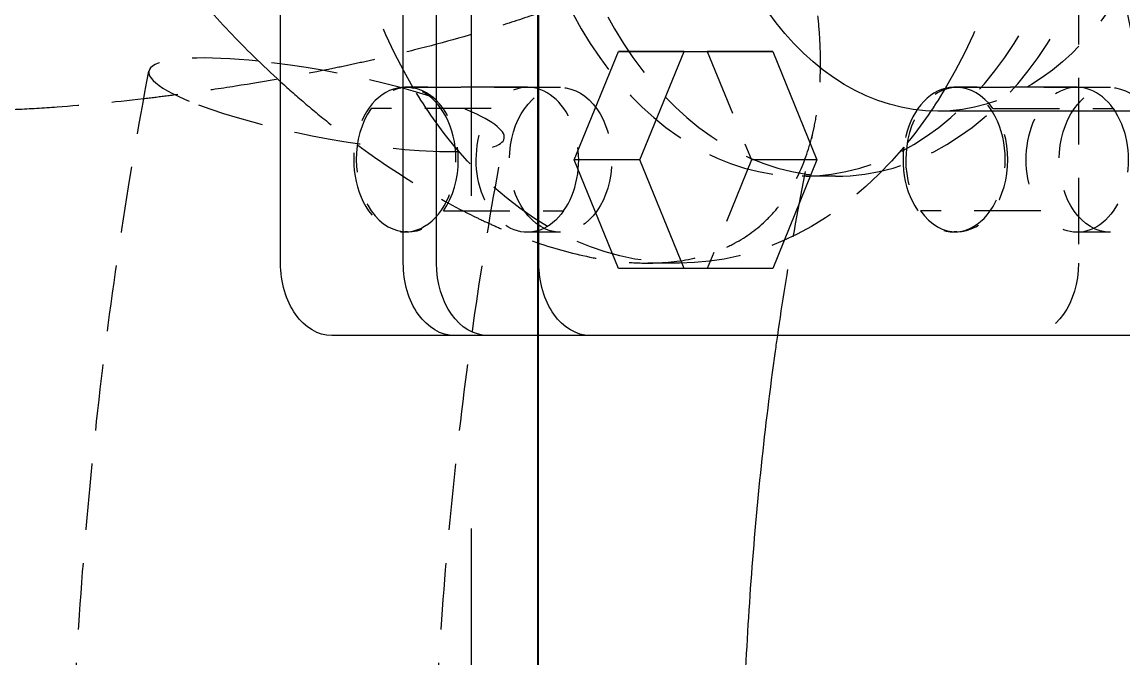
# Model space of a CAD drawing. Header units: millimetres. Extents: x -46397 to 283259, y -8690 to 23983.
# Drawn here: x 10013.1 to 10095.8, y 7701.5 to 7749.2 of the extents above; entities that cross this region are included whole.
import ezdxf

# ---------------------------------------------------------------- set-up
doc = ezdxf.new("R2010")
doc.units = ezdxf.units.MM
doc.linetypes.add('HIDDENX2', pattern=[0.75, 0.5, -0.25])
doc.layers.get('Defpoints').update_dxf_attribs({"lineweight": 0})
doc.layers.add('DUONGCHINH', color=7, linetype='Continuous', lineweight=25)
doc.layers.add('PHANTOM 2', color=8, linetype='Continuous', lineweight=0)
doc.styles.add('GHI CHÚ 1', font='isocp_IV25.ttf', dxfattribs={"width": 0.8})
doc.dimstyles.new('1-30SCALE', dxfattribs={"dimtxt": 75, "dimasz": 75, "dimexe": 37.5, "dimexo": 30, "dimgap": 30, "dimtad": 1, "dimtoh": 1, "dimdec": 0, "dimdsep": 46, "dimtxsty": 'GHI CHÚ 1', "dimcen": 0.09, "dimclrd": 256, "dimclre": 256, "dimclrt": 2, "dimadec": 0, "dimazin": 0, "dimtfac": 1, "dimtdec": 0, "dimtofl": 0, "dimtmove": 0, "dimatfit": 3, "dimfxl": 1, "dimlwd": 0, "dimlwe": 0, "dimarcsym": 0})

# ---------------------------------------------------------------- blocks, each defined once
blk = doc.blocks.new('A$C3d023de0')
at = {"color": 3, "linetype": 'HIDDENX2', "lineweight": 0, "ltscale": 100, "extrusion": (0, 1, 0)}
blk.add_line((600.0000000000546, 1954.614315794977), (600.0000000000546, 454.6143157949773), dxfattribs=at)
at = {"layer": 'DUONGCHINH', "color": 2, "ltscale": 10, "extrusion": (0, 1, 0)}
blk.add_line((605.0000000000546, 1954.614315794977), (605.0000000000546, 454.6143157949773), dxfattribs=at)
blk = doc.blocks.new('q kjekjas ad')
at = {"color": 2, "linetype": 'Continuous', "lineweight": 0, "ltscale": 10, "extrusion": (0, 1, 0)}
for p, q in [((-4414.331348979555, 1449.557642982945), (-4414.331690946041, 1523.470686461675)), ((-4405.108217050991, 1449.557728326523), (-4405.108559017448, 1523.470771805252)), ((-4402.610285486997, 1449.557751440407), (-4402.610627453483, 1523.470794919136)), ((-4394.924342213169, 1449.557822560062), (-4394.924684179656, 1523.470866038791)), ((-4392.257551005343, 1457.307822560113), (-4388.929477658588, 1465.459996473204)), ((-4384.010473963339, 1465.460041989783), (-4388.929477658588, 1465.459996473204)), ((-4387.338547310123, 1457.307868076692), (-4384.010473963368, 1465.460041989783)), ((-4384.010473963339, 1465.460041989783), (-4377.354251836019, 1465.460041989783)), ((-4377.354251836019, 1465.460041989783), (-4374.026103055483, 1457.307868076685)), ((-4346.118491737085, 1460.971040282508), (-4364.949098068726, 1460.970866038937)), ((-4387.338547310123, 1457.307868076692), (-4392.257551005372, 1457.307822560113)), ((-4388.929402224807, 1449.155648647014), (-4392.257551005343, 1457.307822560113)), ((-4384.010398529557, 1449.155694163601), (-4387.338547310123, 1457.307868076692)), ((-4374.026103055483, 1457.307868076692), (-4377.354176402237, 1449.155694163594)), ((-4384.010398529557, 1449.155694163601), (-4388.929402224807, 1449.155648647022)), ((-4382.273180097487, 1449.155648647014), (-4388.929402224807, 1449.155648647014)), ((-4377.354176402237, 1449.155694163601), (-4384.010398529557, 1449.155694163601)), ((-4377.354176402237, 1449.155694163601), (-4382.273180097487, 1449.155648647022)), ((-4358.223937934905, 1444.122860374213), (-4410.488352197979, 1444.122860374213)), ((-4349.000806006341, 1444.122945717791), (-4401.265220269415, 1444.122945717791)), ((-4346.502874442347, 1444.122968831682), (-4398.767288705421, 1444.122968831682)), ((-4338.81693116852, 1444.123039951337), (-4391.081345431594, 1444.123039951337)), ((-4349.000780861737, 1444.122945717907), (-4358.22391279033, 1444.122860374322))]:
    blk.add_line(p, q, dxfattribs=at)
at = {"color": 1, "linetype": 'HIDDENX2', "lineweight": 0, "ltscale": 10, "extrusion": (0, 1, 0)}
for p, q in [((-4354.381333408994, 1523.470686461675), (-4354.380991442507, 1449.557642982945)), ((-4388.929477658588, 1465.459996473204), (-4382.273255531269, 1465.459996473204)), ((-4377.354251836019, 1465.460041989783), (-4382.273255531269, 1465.459996473204)), ((-4382.273255531269, 1465.459996473204), (-4378.945106750733, 1457.307822560113)), ((-4395.769882219058, 1462.764250065622), (-4404.993014147651, 1462.764164722037)), ((-4393.287322441029, 1462.742534049066), (-4404.81623735177, 1462.742427369587)), ((-4354.49636683779, 1462.764250065622), (-4363.719498766382, 1462.764164722037)), ((-4351.983063286665, 1462.742534049074), (-4363.511978197406, 1462.742427369594)), ((-4398.49491603786, 1461.161554156315), (-4407.525899384607, 1461.161470590727)), ((-4360.802251246758, 1461.161470591149), (-4351.771267900011, 1461.161554156744)), ((-4378.945106750733, 1457.307822560113), (-4382.273180097487, 1449.155648647014)), ((-4374.026103055483, 1457.307868076692), (-4378.945106750733, 1457.307822560113)), ((-4372.634996082255, 1456.079490571537), (-4375.132927646249, 1456.079467457646)), ((-4402.091102954582, 1453.475558061669), (-4393.060119607864, 1453.475641627265)), ((-4357.205993210053, 1453.475641626843), (-4366.2369765568, 1453.475558061255)), ((-4404.80076498742, 1451.894601282802), (-4404.992913569266, 1451.894599504813)), ((-4393.287221862673, 1451.872968831842), (-4395.785153426667, 1451.872945717951)), ((-4363.527249606152, 1451.894601282802), (-4363.719398187997, 1451.894599504813)), ((-4351.982962708309, 1451.872968831842), (-4354.480894272303, 1451.872945717958)), ((-4384.355999227817, 1449.557642983731), (-4386.744891535665, 1449.557620878804))]:
    blk.add_line(p, q, dxfattribs=at)
at = {"color": 1, "linetype": 'HIDDENX2', "lineweight": 0, "ltscale": 10, "extrusion": (0, 0, -1)}
for centre, major_axis, ratio, start_param, end_param in [((-4375.13320926571, 1486.514250065891), (-0.0002816194551763146, 30.43478260823654), 0.707106781171449, -1.570789783786883, 4.712395523392703), ((-4372.635277701716, 1486.514273179775), (0.0002816194551763146, -30.43478260823654), 0.707106781171449, -1.570789783786884, 4.712395523392702), ((-4384.356341194274, 1486.514164722306), (-0.0003419664806365574, 36.95652173856841), 0.707106781171411, -2.271626988171744, -0.8699525794021761), ((-4384.356341194274, 1486.514164722306), (0.0003419664806365574, -36.95652173856841), 0.707106781171411, -2.271626988171744, -0.8699525794021761), ((-4364.949334427918, 1486.51434429943), (0.000236359199139082, -25.54347826048402), 0.7071067811716124, -1.570789783786509, -1.665334536937735e-14), ((-4384.356341193547, 1486.51416472211), (-0.0003419652224021519, 36.95652173829834), 0.7071067811880142, -2.440748906221928, -2.271626988195121), ((-4384.356341194885, 1486.514164722365), (0.0003419672551281395, -36.95652173865833), 0.707106781182273, -0.8699525793871583, -0.7008306613620038), ((-4395.785203715845, 1457.307728326574), (5.028919131078168e-05, -5.434782608612631), 0.7071067811707736, -0.7882200512952684, 2.359029464085525), ((-4354.480944561452, 1457.307728326574), (5.028919294791656e-05, -5.434782608613876), 0.7071067811711972, -2.359016378233317, 0.7882331371481865), ((-4384.356341194274, 1486.514164722299), (0.0003419664915931264, -36.95652173856843), 0.7071067811714155, -0.7008306613765471, 0.7008437473929623), ((-4358.223963079508, 1449.557642982945), (5.028919765977153e-05, -5.434782608614279), 0.7071067811723581, -1.570789783785683, 6.543009213544337e-06)]:
    blk.add_ellipse(centre, major_axis=major_axis, ratio=ratio, start_param=start_param, end_param=end_param, dxfattribs=at)
at = {"color": 2, "linetype": 'Continuous', "lineweight": 0, "ltscale": 10, "extrusion": (0, 0, -1)}
for centre, major_axis, ratio, start_param, end_param in [((-4364.949334427889, 1486.51434429943), (0.000236359192041222, -25.54347826048435), 0.7071067811714709, 2.833797595629136e-13, 3.141592653590076), ((-4410.488377342583, 1449.557642982945), (5.028919570796131e-05, -5.4347826086142), 0.7071067811702849, 6.543008952233082e-06, 1.570802869803849), ((-4401.26524541399, 1449.557728326523), (5.028919570796131e-05, -5.4347826086142), 0.7071067811702849, 6.543008952233082e-06, 1.570802869803849), ((-4398.767313850025, 1449.557751440407), (5.028920599787966e-05, -5.434782608614199), 0.707106781170285, 6.54301029863154e-06, 1.570802869805195), ((-4391.081370576198, 1449.557822560062), (5.028920599787126e-05, -5.434782608612379), 0.7071067811702851, 6.543010298629346e-06, 1.57080286980553)]:
    blk.add_ellipse(centre, major_axis=major_axis, ratio=ratio, start_param=start_param, end_param=end_param, dxfattribs=at)
at = {"color": 2, "linetype": 'Continuous', "lineweight": 0, "ltscale": 10}
for centre, major_axis, ratio, start_param, end_param in [((-4304.422531146614, 1486.51490436669), (0.000628614867879115, -67.93478260766851), 0.7071067811714112, -1.570802869803066, -6.705747068735946e-14), ((-4410.875548915006, 1461.448884922058), (-13.34950282102445, 2.529253247405014), 0.1830092532651009, -1.145249906447503, -1.144651927835478)]:
    blk.add_ellipse(centre, major_axis=major_axis, ratio=ratio, start_param=start_param, end_param=end_param, dxfattribs=at)
at = {"color": 1, "linetype": 'HIDDENX2', "lineweight": 0, "ltscale": 10}
for centre, major_axis, ratio, start_param, end_param in [((-4410.875559321023, 1461.448908379418), (-13.34946932044742, 2.529240280465798), 0.1830082329306584, -1.144652014400819, 0.8027279321574543), ((-4410.875559321023, 1461.448908379418), (13.34946932044812, -2.529240280468966), 0.18300823293074, -2.33886472143382, 1.996342659020772), ((-4404.992963858444, 1457.329382113428), (-5.028919360994254e-05, 5.434782608614603), 0.7071067811716533, -0.1736198664846125, 4.885995760852335), ((-4404.816187062563, 1457.307644760978), (-5.028918603722232e-05, 5.434782608614325), 0.7071067811712929, -2.353372602183612, 0.7825631896144709), ((-4404.992963858444, 1457.329382113428), (-5.028919979599421e-05, 5.434782608608626), 0.7071067811708305, -1.397189546328933, -0.1736198664849358), ((-4395.76983192988, 1457.329467457006), (-5.028919734950675e-05, 5.434782608613931), 0.7071067811712922, -2.359029464087326, 0.7882200512953612), ((-4393.287272151851, 1457.307751440458), (5.028918842387127e-05, -5.434782608613668), 0.7071067811714491, 1.570789783786884, 7.85397509096647), ((-4363.719448477175, 1457.329382113428), (5.028919411864673e-05, -5.434782608613153), 0.7071067811711228, -1.744416193279982, 3.315199434056966), ((-4363.511927908199, 1457.307644760986), (-5.028918766503132e-05, 5.434782608613924), 0.7071067811720132, -0.7825762755201042, 2.353359516277979), ((-4363.719448477175, 1457.329382113428), (-5.028920306104911e-05, 5.4347826086086), 0.7071067811716917, 0.1736067804655143, 1.397176460309512), ((-4354.496316548612, 1457.329467457006), (-5.028918766458723e-05, 5.434782608612679), 0.707106781171716, -0.7882331371473246, 2.359016378233942), ((-4351.983012997487, 1457.307751440458), (5.028918842387127e-05, -5.434782608613668), 0.7071067811714491, 1.570789783786884, 7.85397509096647), ((-4404.800815276598, 1457.329383891418), (5.028919329475023e-05, -5.43478260861434), 0.7071067811719641, -2.353372602183629, 0.7825631896123251), ((-4363.52729989533, 1457.329383891418), (5.02891949607509e-05, -5.434782608613924), 0.7071067811713458, -0.782576275521059, 2.353359516277024)]:
    blk.add_ellipse(centre, major_axis=major_axis, ratio=ratio, start_param=start_param, end_param=end_param, dxfattribs=at)
for points, knots in [([(-4386.029216339637, 1472.075072194406), (-4387.710954960872, 1471.217220597908), (-4389.490042400546, 1470.416242149295), (-4392.31705778226, 1469.282988241197), (-4393.285851354216, 1468.916673705658), (-4395.279462241946, 1468.204781928842), (-4396.30632896896, 1467.858552100748), (-4399.464074717514, 1466.852554497411), (-4401.629986409971, 1466.238147213684), (-4404.971245468099, 1465.386736912427), (-4406.100460882939, 1465.114718108693), (-4407.818331774441, 1464.7232982032), (-4408.394968854322, 1464.595597559826), (-4409.556487455993, 1464.345619233318), (-4410.142962274811, 1464.223026757762), (-4413.069649579178, 1463.628803734937), (-4415.400344823807, 1463.210858672646), (-4418.877840895031, 1462.6593315055), (-4420.033906281315, 1462.488163411057), (-4421.76290325119, 1462.250035056226), (-4422.338384209696, 1462.173769442656), (-4423.487550753605, 1462.027477737996), (-4424.062205264403, 1461.957356882238), (-4426.894721829944, 1461.626568589447), (-4429.058308779408, 1461.421027051802), (-4432.148941452586, 1461.195193717955), (-4433.153194495244, 1461.133795296591), (-4434.618810480373, 1461.062977941168), (-4435.101183887018, 1461.042927516486), (-4436.040018287691, 1461.010451062568), (-4436.49799076299, 1460.99794101352), (-4436.94470485131, 1460.989081842083)], [0.004227238041878949, 0.004227238041878949, 0.004227238041878949, 0.004227238041878949, 0.01073333503703479, 0.01073333503703479, 0.01398638353461271, 0.01398638353461271, 0.01723943203219063, 0.01723943203219063, 0.02374552902734648, 0.02374552902734648, 0.02699857752492439, 0.02699857752492439, 0.02862510177371335, 0.02862510177371335, 0.03025162602250232, 0.03025162602250232, 0.03675772301765814, 0.03675772301765814, 0.04001077151523606, 0.04001077151523606, 0.04163729576402501, 0.04163729576402501, 0.04326382001281396, 0.04326382001281396, 0.04976991700796979, 0.04976991700796979, 0.0530229655055477, 0.0530229655055477, 0.05464948975433666, 0.05464948975433666, 0.05627601400312561, 0.05627601400312561, 0.05627601400312561, 0.05627601400312561]), ([(-4414.33141202174, 1463.183656323759), (-4413.704277504643, 1462.612366044028), (-4413.067303506512, 1462.051377856245), (-4411.746722995798, 1460.928264882859), (-4411.062238315673, 1460.367059656885), (-4409.669986359659, 1459.269030808558), (-4408.959417088103, 1458.730233112212), (-4406.817559840565, 1457.172512632096), (-4405.374266761995, 1456.209668314223), (-4402.456915806222, 1454.443259327236), (-4400.982881334843, 1453.639547001934), (-4399.119884709187, 1452.746402020195), (-4398.745848485472, 1452.57323209312), (-4398.002877133811, 1452.241669592273), (-4397.633092868986, 1452.082854302935), (-4396.528903431608, 1451.627319638661), (-4395.799655996845, 1451.351484303072), (-4393.633220111631, 1450.608610923788), (-4392.21722613665, 1450.225683066768), (-4390.486325285718, 1449.898060982137), (-4390.142108512402, 1449.840129643657), (-4389.457733459858, 1449.739898406915), (-4389.116572166764, 1449.697510818849), (-4388.108177082584, 1449.595397526602), (-4387.456297913508, 1449.560474234684), (-4385.560204357316, 1449.552417012579), (-4384.375279017171, 1449.675506727632), (-4382.991780743905, 1449.988629497653), (-4382.719984404452, 1450.059256173416), (-4382.186248993996, 1450.216638579332), (-4381.923776054347, 1450.303623079904), (-4381.158156810823, 1450.586323068281), (-4380.674995285721, 1450.804104255665), (-4379.302473586838, 1451.540806918209), (-4378.489704172505, 1452.14266030032), (-4377.412786618195, 1453.202322369441), (-4377.077131067199, 1453.582829722312), (-4376.461118391424, 1454.383547302132), (-4376.179400355235, 1454.804880086398), (-4375.407984260004, 1456.128422916219), (-4374.991655862483, 1457.089889161529), (-4374.501700056775, 1458.643533463284), (-4374.360785060097, 1459.181226045606), (-4374.125262538058, 1460.280579379003), (-4374.030147341546, 1460.843507290097), (-4373.808762638859, 1462.570257177038), (-4373.746156238805, 1463.771886578535), (-4373.770285709761, 1465.646290140823), (-4373.798082010617, 1466.283126976094), (-4373.892471804895, 1467.580712914729), (-4373.959096345352, 1468.240479721077), (-4374.04382916243, 1468.905351898858)], [0.02759323349603286, 0.02759323349603286, 0.02759323349603286, 0.02759323349603286, 0.02993772848996878, 0.02993772848996878, 0.03237762032446167, 0.03237762032446167, 0.03481751215895457, 0.03481751215895457, 0.03969729582794035, 0.03969729582794035, 0.04457707949692613, 0.04457707949692613, 0.04579702541417258, 0.04579702541417258, 0.04701697133141902, 0.04701697133141902, 0.04945686316591191, 0.04945686316591191, 0.05433664683489771, 0.05433664683489771, 0.05555659275214415, 0.05555659275214415, 0.0567765386693906, 0.0567765386693906, 0.05921643050388349, 0.05921643050388349, 0.06409621417286929, 0.06409621417286929, 0.06531616009011573, 0.06531616009011573, 0.06653610600736218, 0.06653610600736218, 0.06897599784185506, 0.06897599784185506, 0.07385578151084081, 0.07385578151084081, 0.0762956733453337, 0.0762956733453337, 0.07873556517982656, 0.07873556517982656, 0.0836153488488123, 0.0836153488488123, 0.08605524068330517, 0.08605524068330517, 0.08849513251779802, 0.08849513251779802, 0.09337491618678376, 0.09337491618678376, 0.09581480802127662, 0.09581480802127662, 0.09825469985576947, 0.09825469985576947, 0.09825469985576947, 0.09825469985576947]), ([(-4430.223857152771, 1399.557281418594), (-4430.223877238255, 1403.898576117623), (-4430.143516060896, 1408.23987105253), (-4429.822213110136, 1416.911253231803), (-4429.581271394301, 1421.24133955151), (-4428.939352496789, 1429.879122319158), (-4428.538375429343, 1434.186817857488), (-4427.577291578229, 1442.768692275575), (-4427.017184963479, 1447.042870271143), (-4425.739104130043, 1455.546665159593), (-4425.02113013182, 1459.776281204577), (-4424.225028641493, 1463.97814865988)], [1.570789783786881, 1.570789783786881, 1.570789783786881, 1.570789783786881, 1.623149661346711, 1.623149661346711, 1.675509538906541, 1.675509538906541, 1.727869416466371, 1.727869416466371, 1.780229294026201, 1.780229294026201, 1.832589171586031, 1.832589171586031, 1.832589171586031, 1.832589171586031]), ([(-4376.976235150098, 1444.122860374206), (-4376.623284286819, 1446.578676639132), (-4376.236347359518, 1449.022592234571), (-4375.328284200194, 1454.270436999112), (-4374.795591364062, 1457.069465449487), (-4374.2187612915, 1459.845882456764)], [1.771316192289447, 1.771316192289447, 1.771316192289447, 1.771316192289447, 1.810789129576784, 1.810789129576784, 1.856571830191556, 1.856571830191556, 1.856571830191556, 1.856571830191556]), ([(-4403.049944108847, 1399.557407141569), (-4403.04996264269, 1403.563339299959), (-4402.975803180248, 1407.569271607128), (-4402.679369786143, 1415.569469690832), (-4402.457095874299, 1419.563734303883), (-4401.865158015833, 1427.528962704695), (-4401.495494109491, 1431.499925322503), (-4400.609982709138, 1439.406985278802), (-4400.09413527741, 1443.343081436207), (-4398.91794375304, 1451.168949105078), (-4398.257599747332, 1455.058719419125), (-4397.526090000581, 1458.919668098941)], [1.57078978378688, 1.57078978378688, 1.57078978378688, 1.57078978378688, 1.62314966134671, 1.62314966134671, 1.67550953890654, 1.67550953890654, 1.727869416466369, 1.727869416466369, 1.780229294026199, 1.780229294026199, 1.832589171586029, 1.832589171586029, 1.832589171586029, 1.832589171586029])]:
    blk.add_open_spline(points, degree=3, knots=knots, dxfattribs=at)
at = {"color": 2, "linetype": 'Continuous', "lineweight": 0, "ltscale": 10}
for points, knots in [([(-4419.994201011665, 1468.905351898858), (-4418.814133045875, 1467.585170763326), (-4417.593567720905, 1466.307381260245), (-4415.676246656076, 1464.431266520704), (-4415.009582392377, 1463.801437884438), (-4414.33141202174, 1463.183656323759)], [0.0201781611519972, 0.0201781611519972, 0.0201781611519972, 0.0201781611519972, 0.02505794482098299, 0.02505794482098299, 0.02759323349603286, 0.02759323349603286, 0.02759323349603286, 0.02759323349603286]), ([(-4379.46185936738, 1416.949043619003), (-4379.344604980404, 1419.862071197342), (-4379.180217712681, 1422.77052280146), (-4378.757729332923, 1428.571006881066), (-4378.499625811732, 1431.463038271962), (-4377.890583233937, 1437.223307761989), (-4377.539644157456, 1440.091545179348), (-4377.088205564767, 1443.337430101834), (-4377.032654473471, 1443.730297254449), (-4376.976235150098, 1444.122860374206)], [1.627659496283031, 1.627659496283031, 1.627659496283031, 1.627659496283031, 1.673441027732466, 1.673441027732466, 1.719223728347239, 1.719223728347239, 1.765006428962012, 1.765006428962012, 1.771316192289447, 1.771316192289447, 1.771316192289447, 1.771316192289447])]:
    blk.add_open_spline(points, degree=3, knots=knots, dxfattribs=at)
blk = doc.blocks.new('*D1643')
at = {"layer": 'Defpoints', "color": 0, "transparency": 16777216}
for p in [(9680.335063557128, 8741.787352657557, -1.499105149169903), (11942.21015042092, 8741.787352657557), (10121.83506355341, 3758.55642547409, -1.499105149169903)]:
    blk.add_point(p, dxfattribs=at)
at = {"layer": 'PHANTOM 2', "linetype": 'Continuous', "lineweight": 0, "transparency": 16777216}
for p, q in [((9710.335063557128, 8741.787352657557), (11972.21015042092, 8741.787352657557)), ((11942.21015042092, 3848.556425474091), (11942.21015042092, 8651.787352657557)), ((10151.83506355341, 3758.55642547409), (11972.21015042092, 3758.556425474091))]:
    blk.add_line(p, q, dxfattribs=at)
at = {"layer": 'PHANTOM 2', "transparency": 16777216}
for points in [[(11927.21015042092, 8651.787352657557), (11957.21015042092, 8651.787352657557), (11942.21015042092, 8741.787352657557)], [(11927.21015042092, 3848.556425474091), (11957.21015042092, 3848.556425474091), (11942.21015042092, 3758.556425474091)]]:
    blk.add_solid(points, dxfattribs=at)
at = {"layer": 'PHANTOM 2', "color": 2, "transparency": 16777216, "insert": (11862.67242852742, 6250.171889065819), "char_height": 95, "attachment_point": 5, "rotation": 90, "style": 'GHI CHÚ 1'}
blk.add_mtext('4983', dxfattribs=at)

msp = doc.modelspace()

# ---------------------------------------------------------------- block references
for name, p in [('q kjekjas ad', (14446.83506355707, 6281.556425475453, -1.499105149169903)), ('A$C3d023de0', (9446.835063557062, 6281.556425475453, -1.499105149169903))]:
    msp.add_blockref(name, p)

# ---------------------------------------------------------------- dimensions: what is measured, and where the dimension line sits
at = {"layer": 'PHANTOM 2'}
dim = msp.add_linear_dim(base=(11942.21015042092, 8741.787352657557), p1=(10121.83506355341, 3758.556425474088, -1.499105149169903), p2=(9680.335063557124, 8741.787352657553, -1.499105149169903), angle=90, dimstyle='1-30SCALE', override={"dimtxt": 95, "dimasz": 90, "dimexe": 30, "dimtmove": 1}, dxfattribs=at)
dim.commit()
dim.dimension.update_dxf_attribs({"geometry": '*D1643', "text_midpoint": (11862.67242852742, 6250.171889065819)})

doc.saveas('drawing.dxf')
